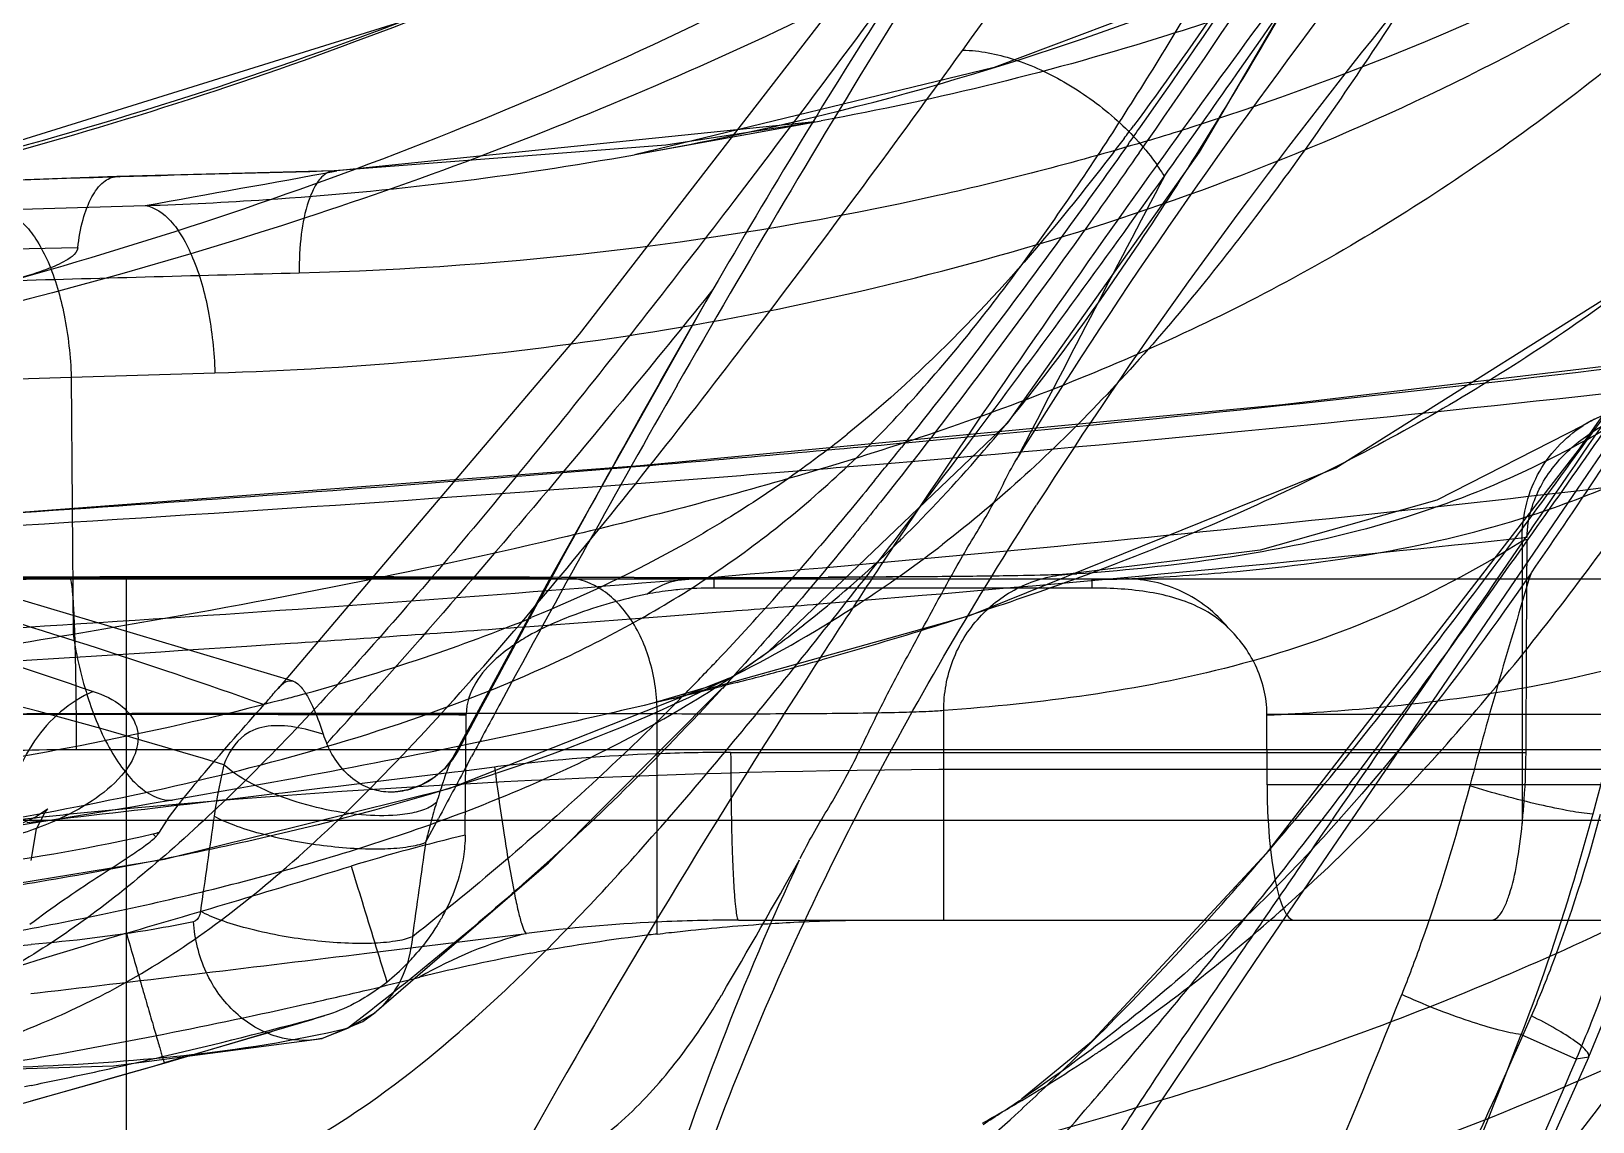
# Model space of a CAD drawing. Header units: millimetres. Extents: x 29875 to 31218, y -21313 to -20364.
# Drawn here: x 30573.73 to 30578.395, y -21041.285 to -21038.027 of the extents above; entities that cross this region are included whole.
import ezdxf

# ---------------------------------------------------------------- set-up
doc = ezdxf.new("R2010")
doc.units = ezdxf.units.MM
doc.header["$LTSCALE"] = 8
doc.layers.add('Cav-cor', color=30, linetype='Continuous')
doc.layers.add('WT', color=4, linetype='Continuous')

# ---------------------------------------------------------------- blocks, each defined once
blk = doc.blocks.new('20160903.150408')
at = {"layer": 'Cav-cor', "color": 241}
for p, q in [((-50.5994, 32.8451), (-50.0774, 33.7359)), ((-51.749, 32.9348), (-53.177, 32.7885)), ((-52.2855, 32.8375), (-51.7298, 32.9383)), ((-51.1721, 32.0358), (-50.5994, 32.8451)), ((-50.7798, 32.8428), (-50.7893, 32.8292)), ((-53.8346, 32.7716), (-55.1326, 32.7247)), ((-53.1849, 32.789), (-53.8343, 32.7716)), ((-53.8343, 32.7716), (-53.8251, 32.7711)), ((-53.177, 32.7885), (-53.1849, 32.789)), ((-54.1889, 32.6723), (-53.7502, 32.6852)), ((-52.0536, 32.4341), (-52.0795, 32.4019)), ((-52.0538, 32.4339), (-52.0743, 32.3984)), ((-53.9707, 32.1722), (-53.5415, 32.1852)), ((-53.9707, 32.1722), (-53.9649, 31.4034)), ((-51.8878, 31.3524), (-51.1721, 32.0358)), ((-49.4528, 32.0276), (-49.4528, 32.0276)), ((-51.468, 31.9772), (-51.2919, 31.9938)), ((-51.5561, 31.9128), (-51.4617, 31.9208)), ((-51.4617, 31.9208), (-51.3347, 31.9317)), ((-49.6737, 31.6882), (-49.6208, 31.6939)), ((-49.6353, 31.6825), (-49.6353, 30.8382)), ((-49.6223, 31.3697), (-49.6208, 31.6873)), ((-54.5323, 31.57), (-24.0663, 31.57)), ((-53.806, 25.7721), (-53.806, 31.57)), ((-52.536, 31.5713), (-52.5062, 31.5712)), ((-52.5061, 31.5742), (-52.5342, 31.5743)), ((-52.5062, 31.5712), (-52.2511, 31.5702)), ((-52.5038, 31.5742), (-52.5061, 31.5742)), ((-52.2891, 31.5737), (-52.5061, 31.5742)), ((-52.3443, 31.5738), (-52.5038, 31.5742)), ((-52.2511, 31.5702), (-52.1206, 31.5696)), ((-50.9203, 31.5421), (-52.05, 31.542)), ((-52.0496, 31.5694), (-51.6606, 31.5693)), ((-51.3621, 31.5763), (-51.7093, 31.5743)), ((-51.6606, 31.5693), (-51.5746, 31.5693)), ((-51.5702, 31.5749), (-51.6541, 31.5745)), ((-51.5746, 31.5693), (-50.9203, 31.569)), ((-51.1999, 31.5781), (-51.3621, 31.5763)), ((-51.1154, 31.5796), (-51.1999, 31.5781)), ((-51.0513, 31.5811), (-51.1154, 31.5796)), ((-50.9925, 31.5834), (-50.9923, 31.5834)), ((-50.9923, 31.5834), (-50.9657, 31.5844)), ((-50.9203, 31.5421), (-50.9203, 31.569)), ((-51.7364, 31.4948), (-51.6146, 31.5048)), ((-51.6146, 31.5048), (-51.4277, 31.5206)), ((-52.1925, 31.4584), (-52.0185, 31.472)), ((-52.1722, 31.2125), (-51.2856, 31.4604)), ((-53.4458, 31.3687), (-53.3622, 31.3743)), ((-53.3622, 31.3743), (-53.3158, 31.3774)), ((-49.6238, 31.0509), (-49.6223, 31.3697)), ((-52.002, 31.2734), (-51.8878, 31.3524)), ((-52.8417, 30.9429), (-52.0077, 31.2716)), ((-52.0038, 31.266), (-52.0252, 31.2424)), ((-52.0047, 31.2731), (-52.0072, 31.2718)), ((-52.0037, 31.2661), (-51.9867, 31.2832)), ((-52.0019, 31.2734), (-51.9864, 31.2837)), ((-51.9867, 31.2832), (-51.9865, 31.2837)), ((-51.9978, 31.256), (-52.0259, 31.2488)), ((-51.9807, 31.2604), (-51.9978, 31.256)), ((-52.1718, 31.2126), (-52.2362, 31.1971)), ((-51.3637, 30.55), (-51.3637, 31.1764)), ((-54.5893, 31.1656), (-52.7904, 31.1656)), ((-53.3529, 31.1647), (-53.3078, 31.1646)), ((-53.3078, 31.1646), (-52.8125, 31.1633)), ((-52.8125, 31.1633), (-52.7904, 31.1632)), ((-52.7936, 30.8039), (-52.7904, 31.1656)), ((-52.2201, 30.5084), (-52.2201, 31.1662)), ((-50.3977, 30.9544), (-50.3981, 31.1656)), ((-50.3981, 31.1656), (-44.977, 31.1656)), ((-53.955, 31.06), (-23.5564, 31.06)), ((-52.8127, 31.0611), (-52.8307, 31.0359)), ((-52.789, 31.0117), (-52.7745, 31.0387)), ((-52.0004, 31.0511), (-51.9077, 31.0511)), ((-51.9077, 31.0511), (-50.167, 31.0511)), ((-50.167, 31.0511), (-49.893, 31.0511)), ((-49.893, 31.0511), (-49.6238, 31.0511)), ((-53.0222, 30.9687), (-52.8731, 30.9869)), ((-52.8731, 30.9869), (-52.8258, 30.9927)), ((-52.8258, 30.9927), (-52.8051, 30.9953)), ((-52.8051, 30.9953), (-52.7056, 31.0075)), ((-12.8688, 31), (-51.216, 31)), ((-53.6925, 30.732), (-52.8417, 30.9429)), ((-44.978, 30.9544), (-50.3977, 30.9544)), ((-40.1858, 30.8478), (-54.142, 30.8478)), ((-54.1032, 30.8413), (-54.0677, 30.8453)), ((-54.0677, 30.8453), (-54.0367, 30.8489)), ((-52.9118, 30.7818), (-52.8734, 30.854)), ((-50.4007, 30.7491), (-50.9426, 30.1652)), ((-54.5856, 30.5852), (-53.6925, 30.732)), ((-51.9769, 30.55), (-26.1409, 30.55)), ((-53.0876, 30.4511), (-52.8184, 30.4844)), ((-52.8184, 30.4844), (-52.6105, 30.5104)), ((-52.5977, 30.451), (-52.5801, 30.4543)), ((-52.9445, 30.3755), (-52.9296, 30.3792)), ((-54.0911, 30.3305), (-54.0711, 30.3328)), ((-53.2466, 30.3042), (-53.2363, 30.3065)), ((-53.5443, 30.1659), (-53.2131, 30.2645)), ((-53.2257, 30.2609), (-53.2401, 30.2565)), ((-53.2131, 30.2645), (-53.2257, 30.2609)), ((-53.065, 30.2719), (-53.1448, 30.2266)), ((-53.063, 30.2735), (-53.065, 30.2719)), ((-53.221, 30.1966), (-53.2222, 30.1964)), ((-53.1448, 30.2266), (-53.221, 30.1966)), ((-50.9169, 30.1906), (-51.1318, 30.0145)), ((-50.9426, 30.1653), (-50.917, 30.1906)), ((-49.638, 30.2084), (-49.4731, 30.1348)), ((-53.6233, 30.1433), (-53.6928, 30.1231)), ((-53.6927, 30.1228), (-53.5443, 30.1659)), ((-49.4736, 30.135), (-49.4367, 30.1411)), ((-54.2964, 29.9516), (-53.6927, 30.1228)), ((-54.1221, 30.1301), (-54.0899, 30.1357)), ((-53.6927, 30.1228), (-53.6928, 30.1232)), ((-50.856, 30.0813), (-50.8329, 30.1084)), ((-54.09, 30.0561), (-54.1103, 30.052))]:
    blk.add_line(p, q, dxfattribs=at)
for points in [[(-32.9167, 35.3697), (-35.292, 34.8243), (-37.6171, 34.3042), (-39.8877, 33.8176), (-42.0993, 33.3706), (-44.2494, 32.9688), (-46.3401, 32.619), (-48.373, 32.3258), (-50.3511, 32.0895), (-52.2707, 31.9069), (-54.1209, 31.7684), (-55.8798, 31.6643), (-57.4969, 31.5885), (-58.9367, 31.5359)], [(-50.7973, 34.4911), (-51.5262, 33.5002), (-52.4531, 32.3009), (-53.3529, 31.2421)], [(-48.8365, 34.3155), (-49.4397, 33.8965), (-50.282, 33.4497), (-51.2127, 33.0981), (-52.2876, 32.8371)], [(-51.6409, 33.847), (-52.9866, 33.233), (-54.5009, 32.7619), (-56.1676, 32.4484), (-57.8079, 32.3019)], [(-48.5293, 33.2938), (-49.4684, 31.9542), (-50.4007, 30.7491)], [(-51.7491, 32.9347), (-52.194, 32.8656), (-53.1849, 32.789)], [(-51.2856, 31.4604), (-50.1919, 31.9018), (-49.1856, 32.5347)], [(-52.0742, 32.3985), (-52.5438, 31.5648), (-52.8308, 31.0358)], [(-50.8743, 29.77), (-50.4313, 30.4295), (-49.0823, 32.405)], [(-53.3075, 31.2642), (-54.4428, 31.6023), (-55.98, 31.9369), (-57.5729, 32.1587)], [(-49.2388, 32.1126), (-49.2952, 32.0966), (-49.3623, 32.0731), (-49.4295, 32.0414), (-49.4528, 32.0276)], [(-49.4528, 32.0276), (-49.8907, 31.8046), (-50.4182, 31.6549), (-50.9925, 31.5834)], [(-50.9923, 31.5834), (-50.9968, 31.5832), (-51.0089, 31.5826), (-51.0274, 31.5819), (-51.0513, 31.5811)], [(-52.0048, 31.273), (-52.0569, 31.2505), (-52.2362, 31.1971)], [(-53.0651, 30.2719), (-52.5444, 30.7215), (-52.0243, 31.2437)], [(-52.8306, 31.0361), (-52.836, 31.0272), (-52.8547, 31.0038), (-52.8846, 30.9773), (-52.9231, 30.9543), (-52.9653, 30.939), (-53.0047, 30.9327), (-53.0173, 30.9324)], [(-54.0405, 30.8821), (-54.0418, 30.881), (-54.075, 30.8588), (-54.1557, 30.8218), (-54.2812, 30.784), (-54.4355, 30.7558)], [(-54.0903, 30.7278), (-54.0741, 30.8226), (-54.0482, 30.8727), (-54.0405, 30.8821)], [(-49.4366, 30.1411), (-49.3892, 30.2545), (-49.2727, 30.5852), (-49.2147, 30.7875)], [(-53.2222, 30.1964), (-53.0995, 30.2469), (-53.0627, 30.2736)], [(-54.5962, 30.0921), (-53.8445, 30.1142), (-53.221, 30.1966)], [(-50.0482, 28.8442), (-49.8599, 29.2237), (-49.6046, 29.7646), (-49.4361, 30.1408)]]:
    blk.add_lwpolyline(points, dxfattribs=at)
for centre, radius, start, end in [((-75.1609, 50.0972), 29.8274, 324.83846, 327.36901), ((-76.7717, 51.0037), 31.708, 325.05744, 327.55977), ((-66.7304, 42.8202), 18.9629, 328.87807, 330.59068), ((-32.8041, 21.2962), 22.2395, 147.31085, 149.94687), ((-20.2071, 13.8946), 36.7994, 148.28144, 150.26394), ((-61.5781, 39.7145), 12.9469, 327.33314, 328.85864), ((-57.5717, 37.9734), 8.4501, 322.97844, 323.29926), ((-73.085, 48.6462), 27.2947, 324.6845, 324.81894), ((-53.2728, 41.2646), 8.7559, 286.7611, 287.55603), ((-19.4408, 10.3397), 38.517, 144.31682, 146.20034), ((-51.2568, 32.4306), 0.6501, 31.8111, 35.3463), ((-46.2832, -234.649), 267.5263, 91.476606, 91.615403), ((-83.4084, 198.9823), 168.9211, 280.112082, 280.309626), ((52.808, -21.7521), 116.995, 152.221884, 152.690263), ((-47.454, -249.2192), 281.8528, 91.320903, 91.635994), ((-46.4393, -236.9763), 269.5465, 91.456225, 91.640599), ((-58.9557, 112.7763), 81.1453, 275.419362, 276.842445), ((-9.8069, 7.9791), 48.7642, 150.28978, 151.56341), ((-58.3701, 113.2658), 81.6378, 274.943752, 276.347015), ((-49.2477, 31.7025), 0.3844, 113.5118, 122.2369), ((-50.9012, 34.5953), 2.9895, 299.2719, 302.9363), ((-59.8171, 121.8649), 90.2746, 274.742145, 275.306619), ((-53.837, 34.716), 3.4841, 307.5935, 308.836), ((-61.6861, 40.1216), 13.0585, 320.77251, 321.33235), ((-61.9538, 149.3771), 117.8694, 273.138323, 274.671584), ((-59.393, 125.2546), 93.6702, 274.291286, 274.799235), ((-61.4178, 153.3681), 121.8565, 273.158529, 274.251551), ((-50.4986, 34.5138), 2.8944, 287.8482, 293.6499), ((-54.105, 34.3582), 3.7368, 314.0464, 314.4088), ((-58.6442, 116.2777), 85.0638, 274.866586, 276.053406), ((-53.9622, 34.2059), 3.5281, 308.1605, 314.0982), ((-53.697, 34.6922), 3.8139, 303.1216, 307.4344), ((-53.6587, 34.6409), 3.7499, 307.4467, 307.6715), ((-53.4233, -253.4423), 285.0179, 89.821279, 90.25589), ((-53.5526, -261.2829), 292.856, 89.801102, 90.223733), ((-52.1205, 156.4207), 124.8471, 269.922666, 270.214083), ((-52.0506, 46.9026), 15.3331, 269.73853, 270.00396), ((-30.3314, 25.6921), 20.1588, 162.99662, 164.87818), ((-58.8256, 13.5641), 18.2406, 73.07186, 79.49361), ((-58.3181, 37.2643), 8.6413, 316.5864, 318.4473), ((-59.7437, 129.1875), 98.0204, 274.520294, 274.685725), ((-53.8141, 34.8778), 4.0333, 296.9528, 303.0733), ((-54.5736, 36.2848), 5.2202, 288.5252, 292.261), ((-60.4136, 137.7802), 106.6391, 274.194406, 274.421474), ((-61.0442, 146.4262), 115.3081, 273.843054, 274.192697), ((-53.858, 34.079), 3.3639, 306.1454, 308.1022), ((-62.779, 173.5039), 142.4413, 272.92856, 273.756865), ((-53.8864, 34.1179), 3.4121, 304.1176, 306.1451), ((-55.0101, 37.5897), 6.5962, 285.06294, 288.51853), ((-57.7796, 36.7598), 7.9034, 316.17017, 316.38772), ((-57.8519, 36.8287), 8.0033, 316.38762, 316.5581), ((-55.1841, 43.7539), 12.8976, 285.04845, 285.54175), ((-57.5792, 36.5669), 7.6252, 315.10726, 316.17299), ((-53.9556, 35.147), 4.3375, 296.7275, 297.0073), ((-53.9017, 34.1402), 3.4392, 303.8406, 304.1199), ((-55.4157, 44.6159), 13.7901, 284.42375, 285.04775), ((-55.2825, 38.5667), 7.6103, 284.76042, 285.1318), ((-67.7036, 44.3149), 19.6308, 317.59878, 318.31785), ((-55.8465, 46.3187), 15.5466, 283.67222, 283.82856), ((-55.7082, 45.7583), 14.9694, 283.82702, 284.23999), ((-53.1373, -252.1424), 283.3101, 89.81452, 90.322458), ((-2.1054, 3.7912), 57.5307, 151.5482, 151.730647), ((-50.7306, 38.3883), 7.2332, 272.63496, 275.32698), ((-53.8392, -260.3202), 291.4853, 89.904419, 90.223944), ((-52.9583, 31.1875), 0.2724, 197.5694, 203.8368), ((-51.9975, 25.2858), 5.7654, 92.23873, 96.69349), ((-52.0003, 25.343), 5.7081, 90.0014, 92.2339), ((-41.2968, 31.0595), 10.7036, 180.04502, 180.81655), ((1.4565, 1.8769), 61.5744, 151.76016, 151.926588), ((-51.9935, 25.248), 5.8033, 96.68916, 97.04772), ((-72.398, 190.6372), 160.8398, 276.555124, 276.919024), ((-51.1769, 30.3754), 1.7818, 162.8343, 164.8291), ((-52.5517, 17.0887), 13.8506, 95.19581, 96.59318), ((-52.6484, 17.9642), 12.9698, 96.2317, 96.6127), ((-52.584, 17.3745), 13.5631, 95.88418, 96.2319), ((-52.4888, 16.4413), 14.5011, 95.21169, 95.88039), ((29.7049, 18.7209), 84.1291, 171.703536, 171.898893), ((-50.8287, 30.2803), 2.1427, 164.8128, 166.4653), ((-54.0136, 32.0494), 1.2743, 282.9888, 283.9228), ((-53.3984, 33), 5, 270, 334.066), ((-51.5087, 25.4041), 5.5506, 103.3847, 107.0286), ((34.3304, 18.3766), 88.1198, 171.907249, 172.092235), ((-66.1348, 73.1099), 44.3469, 286.14136, 287.04701), ((-74.3543, 43.4581), 25.9026, 329.53753, 330.56926), ((-51.977, 25.4653), 5.0847, 92.7579, 97.1565), ((-51.9768, 25.4607), 5.0893, 90.0002, 92.7574), ((-54.6132, 36.5974), 6.1427, 274.10654, 274.88386), ((-52.2978, 29.2958), 1.2542, 104.4375, 120.2508), ((-51.5308, 24.7042), 5.845, 97.00484, 100.34163), ((-51.5242, 24.6538), 5.8958, 96.77858, 97.00889), ((-77.6336, 230.3485), 201.3987, 276.718666, 277.000462), ((-53.4597, 30.9006), 0.6883, 315.4845, 319.8792), ((-51.5443, 24.779), 5.769, 100.52043, 103.8941), ((-56.77, 45.9025), 15.9913, 283.34601, 283.84078), ((-53.4642, 30.9052), 0.6947, 308.9464, 315.4739), ((-56.8387, 46.1922), 16.289, 282.77677, 283.34574), ((-53.4191, 30.8492), 0.6227, 307.0459, 308.9565), ((-73.2914, 39.5943), 25.0715, 335.08784, 338.30842), ((-57.1247, 47.5153), 17.6426, 279.90505, 282.69823), ((-56.855, 43.6819), 13.9031, 283.12552, 285.13208), ((-65.952, 72.5455), 44.1582, 286.4339, 286.73051), ((-72.9696, 40.5024), 25.507, 333.15322, 336.33394), ((-65.2965, 70.3253), 41.8432, 286.19901, 286.43316), ((-72.5658, 39.0561), 24.5757, 335.58069, 338.89882), ((-57.0054, 44.3143), 14.5531, 282.67492, 283.13664), ((-56.9865, 36.2987), 8.6109, 313.94227, 314.5792), ((-53.6743, 34.2908), 4.9785, 303.4988, 303.9036), ((-53.6556, 34.2631), 4.9451, 303.9035, 304.4422), ((-70.1364, 87.1318), 59.3328, 285.690137, 286.089754), ((-57.067, 44.5882), 14.8339, 282.2054, 282.67486), ((-56.8348, 36.1405), 8.3918, 312.64007, 313.94585), ((-53.7386, 34.3895), 5.0963, 300.7848, 303.4895), ((-72.2519, 39.8329), 24.7574, 333.63033, 336.93798), ((-57.1416, 44.9341), 15.1877, 281.59119, 282.20476), ((-65.8991, 42.9325), 19.785, 318.81616, 319.4932), ((-53.8253, 34.5339), 5.2646, 299.3091, 300.7909), ((-53.8462, 34.0523), 4.8655, 302.3014, 303.9105), ((-56.4792, 35.7513), 7.8646, 310.21379, 312.6549)]:
    blk.add_arc(centre, radius, start, end, dxfattribs=at)
for centre, major_axis, ratio, start_param, end_param in [((-51.216, 21), (16.9424, 0), 0.590234, 1.570796, 1.724267), ((-50.3165, 30.958), (0, 0.408), 0.198912, 1.579523, 3.141593)]:
    blk.add_ellipse(centre, major_axis=major_axis, ratio=ratio, start_param=start_param, end_param=end_param, dxfattribs=at)
for points, knots in [([(-51.1452, 31.9274), (-50.8562, 32.3967), (-50.2176, 33.3144), (-49.1377, 34.6312), (-48.17, 35.7168), (-47.3696, 36.6093), (-46.7505, 37.3006), (-46.1248, 38.0082), (-45.4885, 38.7232), (-44.8337, 39.432), (-44.1593, 40.1274), (-43.4708, 40.8103), (-42.5378, 41.7046), (-41.8232, 42.3592), (-41.3421, 42.79)], [0, 0, 0, 0, 0.112766, 0.228318, 0.348288, 0.410299, 0.473623, 0.53815, 0.603564, 0.66946, 0.735571, 0.801749, 0.867866, 1, 1, 1, 1]), ([(-41.2867, 42.253), (-41.7444, 41.8131), (-42.6684, 40.9404), (-43.8174, 39.843), (-44.7209, 38.9498), (-45.3847, 38.2734), (-46.0359, 37.5979), (-46.8812, 36.7177), (-47.9036, 35.6484), (-49.0774, 34.3884), (-50.1561, 33.125), (-50.7965, 32.2429), (-51.0864, 31.7908)], [0, 0, 0, 0, 0.132639, 0.265572, 0.331967, 0.398087, 0.463567, 0.528016, 0.653064, 0.772682, 0.887796, 1, 1, 1, 1]), ([(-50.8532, 29.8896), (-50.76, 30.0336), (-50.5659, 30.3216), (-50.1591, 30.9119), (-49.6307, 31.6846), (-48.9736, 32.6474), (-48.2826, 33.6415), (-47.5618, 34.6507), (-46.8152, 35.6628), (-46.0415, 36.6658), (-45.4981, 37.3154), (-45.2156, 37.6311)], [0, 0, 0, 0, 0.053685, 0.1087, 0.224461, 0.346758, 0.473627, 0.603472, 0.735001, 0.867363, 1, 1, 1, 1]), ([(-68.388, 30.7874), (-68.3793, 30.7956), (-68.3505, 30.8093), (-68.2958, 30.8265), (-68.2176, 30.8441), (-68.1167, 30.862), (-67.9928, 30.8799), (-67.7822, 30.9054), (-67.4615, 30.9355), (-67.0075, 30.9686), (-66.4607, 31.0001), (-65.8204, 31.03), (-65.0827, 31.0585), (-64.2388, 31.0857), (-63.276, 31.1116), (-62.1839, 31.1369), (-60.958, 31.1613), (-59.6, 31.191), (-58.1165, 31.2337), (-56.5228, 31.295), (-54.2701, 31.4063), (-51.3956, 31.6072), (-47.9397, 32.0012), (-44.4988, 32.5413), (-41.0814, 33.1855), (-37.6987, 33.8928), (-34.3743, 34.6367), (-31.1305, 35.3843), (-28.9964, 35.8758), (-27.9458, 36.115)], [0, 0, 0, 0, 0.000873, 0.002276, 0.004229, 0.006735, 0.009793, 0.013403, 0.022287, 0.033403, 0.046779, 0.062436, 0.080397, 0.100905, 0.124342, 0.151005, 0.180998, 0.214234, 0.25059, 0.289806, 0.331161, 0.415947, 0.501013, 0.586089, 0.671249, 0.755946, 0.839441, 0.921004, 1, 1, 1, 1]), ([(-51.307, 33.1495), (-51.0257, 33.5394), (-50.4626, 34.344), (-49.9098, 35.1555), (-49.6245, 35.5675)], [0, 0, 0, 0, 0.489619, 1, 1, 1, 1]), ([(-50.9169, 30.1906), (-50.7403, 30.3661), (-50.3987, 30.7373), (-49.9207, 31.3324), (-49.4582, 31.9563), (-48.848, 32.8158), (-48.0892, 33.9147), (-47.4876, 34.8031), (-47.1867, 35.2522)], [0, 0, 0, 0, 0.118663, 0.240086, 0.363612, 0.48871, 0.742411, 1, 1, 1, 1]), ([(-47.4707, 34.8277), (-47.9034, 34.3777), (-48.8959, 33.6039), (-50.0438, 33.1025), (-50.6317, 32.9165)], [0, 0, 0, 0, 0.503042, 1, 1, 1, 1]), ([(-50.4574, 34.8052), (-50.7977, 34.3248), (-51.3008, 33.6165), (-51.981, 32.7066), (-52.4725, 32.0772), (-52.9494, 31.5007), (-53.3425, 31.0668), (-53.654, 30.7714), (-53.8736, 30.5884), (-54.087, 30.4409), (-54.3477, 30.2968), (-54.647, 30.1746), (-55.0388, 30.0594), (-55.3992, 29.9466), (-55.6737, 29.8208), (-55.8084, 29.7323), (-55.8528, 29.6944), (-55.8693, 29.6764)], [0, 0, 0, 0, 0.230926, 0.340775, 0.445606, 0.544163, 0.634242, 0.675051, 0.712482, 0.746253, 0.776644, 0.829167, 0.872639, 0.93685, 0.977227, 0.990447, 1, 1, 1, 1]), ([(-56.6441, 30.598), (-56.2924, 30.6159), (-55.5891, 30.6623), (-54.5377, 30.7781), (-53.6681, 30.9357), (-52.9871, 31.1291), (-52.4891, 31.323), (-52.0188, 31.5873), (-51.5996, 31.9355), (-51.2393, 32.3492), (-50.9206, 32.7993), (-50.6273, 33.2689), (-50.2566, 33.9099), (-49.9943, 34.4), (-49.8221, 34.7284)], [0, 0, 0, 0, 0.122378, 0.244815, 0.367401, 0.428869, 0.490565, 0.552684, 0.615444, 0.678869, 0.742755, 0.806899, 0.871189, 1, 1, 1, 1]), ([(-48.469, 33.9221), (-48.6559, 33.7314), (-49.0407, 33.3628), (-49.6613, 32.8631), (-50.3306, 32.442), (-51.0424, 32.1197), (-51.7727, 31.8763), (-52.744, 31.6251), (-53.478, 31.4858), (-53.9649, 31.4034)], [0, 0, 0, 0, 0.129705, 0.258673, 0.38649, 0.512772, 0.637318, 0.760066, 1, 1, 1, 1]), ([(-53.5415, 32.1852), (-53.1037, 32.1981), (-52.2167, 32.2795), (-50.8989, 32.5879), (-49.6174, 33.1151), (-48.8326, 33.6265), (-48.469, 33.9221)], [0, 0, 0, 0, 0.241036, 0.488597, 0.742135, 1, 1, 1, 1]), ([(-49.902, 33.9249), (-49.9724, 33.831), (-50.2498, 33.4602), (-50.5249, 33.0876), (-50.7265, 32.8067)], [0, 0, 0, 0, 0.253342, 1, 1, 1, 1]), ([(-50.7044, 32.7732), (-50.6376, 32.8666), (-50.3669, 33.2483), (-50.1011, 33.6334), (-49.902, 33.9249)], [0, 0, 0, 0, 0.245389, 1, 1, 1, 1]), ([(-50.1425, 33.9023), (-50.194, 33.8185), (-50.4018, 33.4855), (-50.6209, 33.1592), (-50.7967, 32.9233)], [0, 0, 0, 0, 0.250524, 1, 1, 1, 1]), ([(-56.5525, 32.3896), (-55.705, 32.4841), (-54.4363, 32.7175), (-52.8115, 33.2698), (-52.0302, 33.6367), (-51.651, 33.8432)], [0, 0, 0, 0, 0.497677, 0.748059, 1, 1, 1, 1]), ([(-49.7238, 33.7075), (-49.8402, 33.5175), (-50.0783, 33.1418), (-50.3346, 32.778), (-50.4697, 32.6019)], [0, 0, 0, 0, 0.500891, 1, 1, 1, 1]), ([(-52.111, 33.6083), (-52.5565, 33.3952), (-53.4737, 33.028), (-54.8998, 32.6442), (-56.3507, 32.404), (-57.3263, 32.3243), (-57.8142, 32.3013)], [0, 0, 0, 0, 0.251669, 0.501816, 0.751116, 1, 1, 1, 1]), ([(-56.6441, 31.9857), (-55.7211, 32.0891), (-54.3396, 32.3506), (-52.5802, 32.9802), (-51.7394, 33.3997), (-51.3333, 33.6355)], [0, 0, 0, 0, 0.497879, 0.748265, 1, 1, 1, 1]), ([(-51.1572, 33.5672), (-51.8284, 33.1934), (-53.246, 32.5847), (-54.744, 32.2362), (-55.4973, 32.1138)], [0, 0, 0, 0, 0.501674, 1, 1, 1, 1]), ([(-52.2855, 32.8375), (-52.1125, 32.8685), (-51.4126, 33.0143), (-50.729, 33.2432), (-50.2384, 33.4667)], [0, 0, 0, 0, 0.24585, 1, 1, 1, 1]), ([(-50.3536, 33.3097), (-50.4663, 33.2686), (-50.9167, 33.1158), (-51.3801, 33.0023), (-51.7298, 32.9383)], [0, 0, 0, 0, 0.252437, 1, 1, 1, 1]), ([(-55.3242, 29.5334), (-55.3426, 29.5344), (-55.3762, 29.54), (-55.4184, 29.5587), (-55.443, 29.5844), (-55.4469, 29.6099), (-55.4419, 29.6314), (-55.4288, 29.6551), (-55.396, 29.6949), (-55.3265, 29.7511), (-55.205, 29.8246), (-55.0268, 29.9089), (-54.8363, 29.9809), (-54.6473, 30.0437), (-54.4746, 30.0961), (-54.2798, 30.1567), (-54.0637, 30.2361), (-53.8273, 30.3464), (-53.576, 30.5039), (-53.3135, 30.7132), (-53.0432, 30.9723), (-52.7664, 31.2732), (-52.3793, 31.7283), (-51.889, 32.3552), (-51.5033, 32.8776), (-51.307, 33.1495)], [0, 0, 0, 0, 0.009611, 0.017546, 0.023907, 0.027008, 0.030615, 0.035181, 0.041021, 0.057396, 0.081444, 0.115004, 0.160048, 0.187575, 0.21885, 0.254185, 0.293955, 0.338819, 0.38997, 0.448252, 0.513569, 0.585058, 0.661374, 0.8251, 1, 1, 1, 1]), ([(-51.307, 33.1496), (-51.2559, 33.1488), (-51.1462, 33.1261), (-50.9894, 33.0526), (-50.8433, 32.9453), (-50.7607, 32.855), (-50.7265, 32.8067)], [0, 0, 0, 0, 0.220934, 0.476076, 0.744058, 1, 1, 1, 1]), ([(-50.7478, 32.8807), (-50.957, 32.8177), (-51.7885, 32.6006), (-52.6491, 32.4995), (-53.2893, 32.4831)], [0, 0, 0, 0, 0.254358, 1, 1, 1, 1]), ([(-50.8251, 32.8855), (-50.8863, 32.8043), (-51.1352, 32.4865), (-51.4167, 32.1916), (-51.6521, 32.002)], [0, 0, 0, 0, 0.251738, 1, 1, 1, 1]), ([(-50.813, 32.8677), (-50.8698, 32.7876), (-51.0893, 32.4814), (-51.3161, 32.1802), (-51.4902, 31.9626)], [0, 0, 0, 0, 0.260568, 1, 1, 1, 1]), ([(-48.753, 32.8913), (-48.7901, 32.8391), (-48.8609, 32.7307), (-49.0017, 32.512), (-49.1774, 32.2366), (-49.3903, 31.909), (-49.5355, 31.6935), (-49.6089, 31.5872)], [0, 0, 0, 0, 0.123237, 0.248742, 0.500401, 0.751431, 1, 1, 1, 1]), ([(-48.7529, 32.8915), (-48.8187, 32.7266), (-49.0718, 32.0617), (-49.2851, 31.3818), (-49.4245, 30.8666)], [0, 0, 0, 0, 0.249588, 1, 1, 1, 1]), ([(-53.7502, 32.6852), (-53.6293, 32.6891), (-53.1394, 32.7131), (-52.6511, 32.7718), (-52.2876, 32.8371)], [0, 0, 0, 0, 0.246778, 1, 1, 1, 1]), ([(-50.7893, 32.8292), (-50.8504, 32.7418), (-51.088, 32.406), (-51.3336, 32.0757), (-51.5227, 31.8368)], [0, 0, 0, 0, 0.259128, 1, 1, 1, 1]), ([(-53.8249, 32.771), (-54.6758, 32.7425), (-55.9168, 32.6955), (-57.5123, 32.6162), (-58.8338, 32.5363), (-60.1973, 32.4229), (-61.5499, 32.2544), (-62.4738, 32.1121), (-63.0999, 32.0092), (-63.4966, 31.9438), (-63.8444, 31.8885), (-64.139, 31.8455), (-64.3724, 31.8173), (-64.5072, 31.8065), (-64.5628, 31.8065)], [0, 0, 0, 0, 0.236676, 0.345216, 0.444052, 0.604704, 0.725458, 0.822871, 0.864551, 0.901833, 0.934628, 0.962466, 0.984557, 1, 1, 1, 1]), ([(-53.9512, 32.5587), (-53.9481, 32.5873), (-53.9387, 32.6398), (-53.9138, 32.7075), (-53.8808, 32.7556), (-53.8488, 32.771), (-53.8346, 32.7715)], [0, 0, 0, 0, 0.334752, 0.617509, 0.834829, 1, 1, 1, 1]), ([(-53.1849, 32.789), (-53.2011, 32.7885), (-53.2265, 32.7697), (-53.2476, 32.7348), (-53.2701, 32.6799), (-53.2867, 32.5946), (-53.2902, 32.5219), (-53.2893, 32.4831)], [0, 0, 0, 0, 0.142231, 0.241661, 0.36246, 0.659515, 1, 1, 1, 1]), ([(-51.4479, 31.7663), (-51.3861, 31.8469), (-51.1337, 32.1793), (-50.8878, 32.5165), (-50.7042, 32.7734)], [0, 0, 0, 0, 0.243431, 1, 1, 1, 1]), ([(-51.2535, 31.9413), (-51.2006, 32.0025), (-50.9949, 32.2535), (-50.8107, 32.5214), (-50.6791, 32.7264)], [0, 0, 0, 0, 0.249163, 1, 1, 1, 1]), ([(-54.1889, 32.6723), (-54.1585, 32.6682), (-54.1128, 32.6364), (-54.0694, 32.5768), (-54.0242, 32.4884), (-53.9856, 32.3518), (-53.9727, 32.2344), (-53.9707, 32.1722)], [0, 0, 0, 0, 0.160314, 0.26482, 0.386709, 0.675206, 1, 1, 1, 1]), ([(-53.7502, 32.6852), (-53.7208, 32.6811), (-53.677, 32.6487), (-53.6359, 32.5895), (-53.5926, 32.5009), (-53.5558, 32.3645), (-53.5435, 32.2474), (-53.5415, 32.1852)], [0, 0, 0, 0, 0.15657, 0.260404, 0.382316, 0.672427, 1, 1, 1, 1]), ([(-50.4697, 32.6019), (-50.6015, 32.43), (-50.8781, 32.0978), (-51.197, 31.804), (-51.3671, 31.6727)], [0, 0, 0, 0, 0.502042, 1, 1, 1, 1]), ([(-53.9512, 32.5587), (-53.9524, 32.5486), (-53.9677, 32.5317), (-54.0013, 32.5117), (-54.047, 32.4926), (-54.102, 32.4745), (-54.1391, 32.4646), (-54.1576, 32.4597)], [0, 0, 0, 0, 0.130343, 0.258593, 0.509102, 0.755749, 1, 1, 1, 1]), ([(-49.1842, 32.5437), (-49.3741, 32.3974), (-49.7673, 32.124), (-50.3994, 31.7898), (-51.0565, 31.5283), (-51.5043, 31.3902), (-51.7284, 31.3279)], [0, 0, 0, 0, 0.253374, 0.505059, 0.754137, 1, 1, 1, 1]), ([(-52.0795, 32.4019), (-52.1605, 32.3015), (-52.475, 31.9156), (-52.7972, 31.5358), (-53.0425, 31.2604)], [0, 0, 0, 0, 0.259142, 1, 1, 1, 1]), ([(-52.0743, 32.3985), (-52.1385, 32.2873), (-52.3899, 31.8444), (-52.6323, 31.3965), (-52.8127, 31.0611)], [0, 0, 0, 0, 0.252104, 1, 1, 1, 1]), ([(-50.8329, 30.1084), (-50.685, 30.2822), (-50.3912, 30.6396), (-49.9659, 31.1989), (-49.5479, 31.7836), (-49.2709, 32.1812), (-49.1312, 32.3819)], [0, 0, 0, 0, 0.241048, 0.488385, 0.741791, 1, 1, 1, 1]), ([(-50.8588, 30.1849), (-50.6662, 30.317), (-50.2975, 30.6103), (-49.8058, 31.1198), (-49.367, 31.6806), (-49.1007, 32.0749), (-48.9714, 32.2752)], [0, 0, 0, 0, 0.247271, 0.496639, 0.747731, 1, 1, 1, 1]), ([(-58.5503, 32.2113), (-57.7705, 32.1359), (-56.5984, 31.9693), (-55.0551, 31.6009), (-54.2879, 31.3639), (-53.9048, 31.2333)], [0, 0, 0, 0, 0.494047, 0.744723, 1, 1, 1, 1]), ([(-57.885, 32.0091), (-57.2634, 32.0454), (-55.9588, 32.106), (-54.6537, 32.1511), (-53.9707, 32.1722)], [0, 0, 0, 0, 0.476777, 1, 1, 1, 1]), ([(-57.6514, 32.1568), (-56.9365, 32.0765), (-55.8621, 31.9054), (-54.4487, 31.5454), (-53.7456, 31.3184), (-53.3943, 31.194)], [0, 0, 0, 0, 0.493529, 0.744392, 1, 1, 1, 1]), ([(-49.6353, 31.6825), (-49.637, 31.7502), (-49.6058, 31.888), (-49.5094, 31.9919), (-49.4528, 32.0276)], [0, 0, 0, 0, 0.502959, 1, 1, 1, 1]), ([(-49.4394, 31.9874), (-49.5606, 31.9196), (-49.8077, 31.8042), (-50.1932, 31.6884), (-50.5791, 31.6191), (-50.837, 31.5936), (-50.9657, 31.5844)], [0, 0, 0, 0, 0.261854, 0.511841, 0.756726, 1, 1, 1, 1]), ([(-49.6077, 31.7784), (-49.594, 31.8246), (-49.548, 31.9097), (-49.477, 31.973), (-49.4396, 31.9993)], [0, 0, 0, 0, 0.512944, 1, 1, 1, 1]), ([(-51.7115, 31.9553), (-51.8466, 31.8513), (-52.1317, 31.664), (-52.4395, 31.518), (-52.5961, 31.4537)], [0, 0, 0, 0, 0.501832, 1, 1, 1, 1]), ([(-51.793, 30.7337), (-51.7689, 30.7833), (-51.7265, 30.8542), (-51.6699, 30.9492), (-51.6177, 31.0494), (-51.557, 31.1784), (-51.4769, 31.3297), (-51.3953, 31.4795), (-51.3274, 31.604), (-51.2699, 31.7015), (-51.2254, 31.7745), (-51.1866, 31.8514), (-51.1606, 31.9032), (-51.1455, 31.9279)], [0, 0, 0, 0, 0.121626, 0.182106, 0.244179, 0.371041, 0.496799, 0.622173, 0.747582, 0.809797, 0.872171, 0.936218, 1, 1, 1, 1]), ([(-51.5227, 31.8368), (-51.5626, 31.7863), (-51.7182, 31.5922), (-51.8796, 31.4027), (-52.0037, 31.2661)], [0, 0, 0, 0, 0.258425, 1, 1, 1, 1]), ([(-51.5704, 31.8634), (-51.5939, 31.8346), (-51.686, 31.7229), (-51.7801, 31.6129), (-51.8514, 31.5325)], [0, 0, 0, 0, 0.257163, 1, 1, 1, 1]), ([(-51.7408, 30.6288), (-51.6922, 30.7299), (-51.4922, 31.1269), (-51.2658, 31.5103), (-51.0865, 31.79)], [0, 0, 0, 0, 0.252348, 1, 1, 1, 1]), ([(-54.9359, 29.0973), (-54.9356, 29.1216), (-54.9076, 29.1623), (-54.8561, 29.2099), (-54.7527, 29.2842), (-54.6091, 29.3591), (-54.4225, 29.4378), (-54.2297, 29.5075), (-53.9941, 29.5821), (-53.7126, 29.6708), (-53.3875, 29.808), (-53.026, 30.0271), (-52.6488, 30.3521), (-52.2575, 30.7646), (-51.8541, 31.2449), (-51.5849, 31.5878), (-51.4479, 31.7663)], [0, 0, 0, 0, 0.016208, 0.02962, 0.04758, 0.100424, 0.137286, 0.182466, 0.23698, 0.301877, 0.379063, 0.471533, 0.582221, 0.70966, 0.850052, 1, 1, 1, 1]), ([(-51.4479, 31.7663), (-51.5599, 31.5992), (-51.9907, 30.9443), (-52.3954, 30.2719), (-52.677, 29.7616)], [0, 0, 0, 0, 0.256584, 1, 1, 1, 1]), ([(-51.4479, 31.7663), (-51.5599, 31.5992), (-51.9907, 30.9443), (-52.3954, 30.272), (-52.6769, 29.7617)], [0, 0, 0, 0, 0.256584, 1, 1, 1, 1]), ([(-50.8203, 31.5697), (-50.7189, 31.5743), (-50.3117, 31.5997), (-49.9035, 31.6645), (-49.6114, 31.7586)], [0, 0, 0, 0, 0.248556, 1, 1, 1, 1]), ([(-49.6353, 31.6825), (-49.7725, 31.5958), (-50.0518, 31.4479), (-50.4909, 31.3008), (-50.928, 31.2161), (-51.219, 31.1867), (-51.3637, 31.1764)], [0, 0, 0, 0, 0.26748, 0.518244, 0.760751, 1, 1, 1, 1]), ([(-49.6208, 31.6873), (-49.6222, 31.6869), (-49.627, 31.6854), (-49.6319, 31.6838), (-49.6353, 31.6825)], [0, 0, 0, 0, 0.273294, 1, 1, 1, 1]), ([(-54.5327, 31.5498), (-54.4865, 31.5533), (-54.3004, 31.5654), (-54.1138, 31.57), (-53.9736, 31.57)], [0, 0, 0, 0, 0.248486, 1, 1, 1, 1]), ([(-53.955, 31.06), (-53.955, 31.0931), (-53.9552, 31.1582), (-53.9562, 31.2526), (-53.9579, 31.3397), (-53.9601, 31.416), (-53.9624, 31.4715), (-53.9646, 31.5083), (-53.9663, 31.5297), (-53.9679, 31.5463), (-53.9696, 31.559), (-53.9711, 31.5655), (-53.9726, 31.57), (-53.9736, 31.57)], [0, 0, 0, 0, 0.194207, 0.38175, 0.554311, 0.705472, 0.829569, 0.880027, 0.922049, 0.955169, 0.979181, 0.993997, 1, 1, 1, 1]), ([(-52.2201, 31.1662), (-52.22, 31.2187), (-52.2334, 31.3204), (-52.2925, 31.4537), (-52.3849, 31.5489), (-52.466, 31.5741), (-52.5038, 31.5742)], [0, 0, 0, 0, 0.289226, 0.557187, 0.791901, 1, 1, 1, 1]), ([(-52.2513, 31.5236), (-52.232, 31.5379), (-52.1904, 31.561), (-52.1434, 31.5695), (-52.1206, 31.5696)], [0, 0, 0, 0, 0.513555, 1, 1, 1, 1]), ([(-52.0499, 31.542), (-52.0499, 31.5456), (-52.0498, 31.5546), (-52.0499, 31.5636), (-52.0496, 31.569)], [0, 0, 0, 0, 0.392887, 1, 1, 1, 1]), ([(-50.9657, 31.5844), (-50.9912, 31.5826), (-51.061, 31.5806), (-51.1909, 31.578), (-51.3669, 31.5761), (-51.4986, 31.5752), (-51.5702, 31.5749)], [0, 0, 0, 0, 0.12686, 0.346711, 0.644584, 1, 1, 1, 1]), ([(-51.3637, 31.1764), (-51.3639, 31.2271), (-51.3453, 31.3292), (-51.2643, 31.4608), (-51.1415, 31.5533), (-51.0422, 31.5798), (-50.9925, 31.5834)], [0, 0, 0, 0, 0.252165, 0.503002, 0.75197, 1, 1, 1, 1]), ([(-49.609, 31.5871), (-49.8186, 31.2834), (-50.1587, 30.8447), (-50.6899, 30.3369), (-50.9811, 30.1158), (-51.1318, 30.0145)], [0, 0, 0, 0, 0.502998, 0.752405, 1, 1, 1, 1]), ([(-50.9203, 31.569), (-50.8987, 31.569), (-50.8654, 31.5693), (-50.8321, 31.5692), (-50.8203, 31.5697)], [0, 0, 0, 0, 0.646923, 1, 1, 1, 1]), ([(-50.514, 31.4237), (-50.5381, 31.4471), (-50.6104, 31.4974), (-50.7519, 31.5357), (-50.8626, 31.5421), (-50.9203, 31.5421)], [0, 0, 0, 0, 0.232942, 0.599882, 1, 1, 1, 1]), ([(-50.514, 31.4237), (-50.551, 31.4686), (-50.6452, 31.5431), (-50.7626, 31.5696), (-50.8203, 31.5697)], [0, 0, 0, 0, 0.501703, 1, 1, 1, 1]), ([(-52.1519, 31.5378), (-52.1604, 31.5371), (-52.1937, 31.5338), (-52.2269, 31.5287), (-52.2513, 31.5236)], [0, 0, 0, 0, 0.255017, 1, 1, 1, 1]), ([(-52.4663, 31.4626), (-52.513, 31.4452), (-52.5743, 31.4181), (-52.6312, 31.3834), (-52.6452, 31.374)], [0, 0, 0, 0, 0.748391, 1, 1, 1, 1]), ([(-49.7275, 31.2277), (-49.5901, 31.2496), (-49.3123, 31.307), (-49.0436, 31.3995), (-48.9114, 31.4563)], [0, 0, 0, 0, 0.49161, 1, 1, 1, 1]), ([(-53.9649, 31.4034), (-54.3075, 31.3454), (-55.1451, 31.216), (-56.442, 31.0418), (-57.3955, 30.9229), (-57.8528, 30.8638)], [0, 0, 0, 0, 0.265565, 0.647644, 1, 1, 1, 1]), ([(-53.9649, 31.4034), (-53.9552, 31.3376), (-53.9263, 31.2144), (-53.8672, 31.0743), (-53.8068, 30.9869), (-53.7531, 30.9312), (-53.6995, 30.9061), (-53.6677, 30.9087)], [0, 0, 0, 0, 0.326378, 0.617669, 0.739931, 0.843676, 1, 1, 1, 1]), ([(-50.3981, 31.1656), (-50.3982, 31.2156), (-50.4222, 31.3127), (-50.481, 31.3915), (-50.514, 31.4237)], [0, 0, 0, 0, 0.520318, 1, 1, 1, 1]), ([(-62.2285, 31.3676), (-61.5246, 31.2592), (-60.4666, 31.1097), (-59.0527, 30.9372), (-57.9906, 30.8229), (-56.9268, 30.7235), (-56.0379, 30.6616), (-55.3245, 30.646), (-54.6105, 30.6617), (-54.0754, 30.7276), (-53.7272, 30.8077)], [0, 0, 0, 0, 0.249834, 0.374727, 0.499608, 0.624493, 0.749496, 0.812067, 0.874695, 1, 1, 1, 1]), ([(-52.7007, 31.3313), (-52.7244, 31.3102), (-52.768, 31.2622), (-52.7901, 31.1981), (-52.7904, 31.1656)], [0, 0, 0, 0, 0.493588, 1, 1, 1, 1]), ([(-52.0073, 31.2718), (-52.4207, 31.064), (-53.0892, 30.8516), (-53.9941, 30.6705), (-54.9057, 30.5362), (-56.0516, 30.4315), (-56.9705, 30.3871), (-57.4299, 30.3715)], [0, 0, 0, 0, 0.250985, 0.376085, 0.501013, 0.75058, 1, 1, 1, 1]), ([(-56.741, 30.2438), (-56.335, 30.2645), (-55.5232, 30.3202), (-54.5123, 30.4426), (-53.7115, 30.5967), (-53.1177, 30.7521), (-52.5384, 30.9638), (-52.174, 31.1594), (-52.002, 31.2734)], [0, 0, 0, 0, 0.248959, 0.498165, 0.623, 0.748101, 0.87367, 1, 1, 1, 1]), ([(-53.3529, 31.2421), (-53.346, 31.2496), (-53.334, 31.2633), (-53.3145, 31.2665), (-53.3075, 31.2642)], [0, 0, 0, 0, 0.581189, 1, 1, 1, 1]), ([(-53.3075, 31.2642), (-53.3006, 31.2619), (-53.2851, 31.2498), (-53.2641, 31.2196), (-53.2403, 31.1701), (-53.2256, 31.1294), (-53.218, 31.1053)], [0, 0, 0, 0, 0.118061, 0.303599, 0.592747, 1, 1, 1, 1]), ([(-53.9048, 31.2333), (-53.8742, 31.2229), (-53.8212, 31.1991), (-53.7678, 31.132), (-53.7714, 31.0492), (-53.8234, 30.9709), (-53.915, 30.8963), (-54.0477, 30.8295), (-54.2168, 30.7768), (-54.3425, 30.7545), (-54.4096, 30.7459)], [0, 0, 0, 0, 0.099565, 0.175233, 0.24761, 0.337703, 0.456567, 0.608272, 0.79185, 1, 1, 1, 1]), ([(-53.9048, 31.2333), (-53.9751, 31.2032), (-54.1004, 31.0936), (-54.1544, 30.9384), (-54.1612, 30.8582)], [0, 0, 0, 0, 0.487403, 1, 1, 1, 1]), ([(-53.3943, 31.1941), (-53.3899, 31.199), (-53.376, 31.2149), (-53.3627, 31.2314), (-53.3529, 31.2421)], [0, 0, 0, 0, 0.313966, 1, 1, 1, 1]), ([(-52.0252, 31.2426), (-52.1199, 31.1392), (-52.3078, 30.944), (-52.6773, 30.6003), (-52.9595, 30.3691), (-53.1448, 30.2266)], [0, 0, 0, 0, 0.277931, 0.536577, 1, 1, 1, 1]), ([(-53.3435, 31.2075), (-53.6962, 31.1145), (-54.4133, 30.976), (-55.1373, 30.8895), (-55.4998, 30.8545)], [0, 0, 0, 0, 0.500351, 1, 1, 1, 1]), ([(-53.7069, 30.8126), (-53.6896, 30.8429), (-53.6448, 30.9031), (-53.5402, 31.0299), (-53.454, 31.1269), (-53.3943, 31.1941)], [0, 0, 0, 0, 0.211984, 0.453942, 1, 1, 1, 1]), ([(-52.2362, 31.1971), (-52.3561, 31.1684), (-52.8308, 31.0607), (-53.3094, 30.9705), (-53.6677, 30.9087)], [0, 0, 0, 0, 0.253096, 1, 1, 1, 1]), ([(-52.1773, 31.1851), (-52.2439, 31.1183), (-52.4921, 30.8789), (-52.7552, 30.6554), (-52.9514, 30.5001)], [0, 0, 0, 0, 0.273977, 1, 1, 1, 1]), ([(-51.3637, 31.1764), (-51.3784, 31.1746), (-51.4189, 31.1726), (-51.4939, 31.1699), (-51.5956, 31.168), (-51.7618, 31.1661), (-51.9721, 31.1655), (-52.1412, 31.1657), (-52.2201, 31.1662)], [0, 0, 0, 0, 0.051809, 0.141657, 0.26322, 0.407826, 0.723636, 1, 1, 1, 1]), ([(-53.3827, 31.129), (-53.4076, 31.1258), (-53.4684, 31.1048), (-53.5016, 31.0478), (-53.5145, 31.0143)], [0, 0, 0, 0, 0.411315, 1, 1, 1, 1]), ([(-53.218, 31.1054), (-53.2459, 31.1146), (-53.3, 31.1289), (-53.3566, 31.1323), (-53.3827, 31.129)], [0, 0, 0, 0, 0.527783, 1, 1, 1, 1]), ([(-53.0173, 30.9324), (-53.0355, 30.9325), (-53.0732, 30.9383), (-53.149, 30.9772), (-53.1887, 31.035), (-53.2074, 31.0775)], [0, 0, 0, 0, 0.217034, 0.446994, 1, 1, 1, 1]), ([(-54.8933, 30.9784), (-54.8173, 30.9932), (-54.5069, 31.0435), (-54.1918, 31.06), (-53.955, 31.06)], [0, 0, 0, 0, 0.246359, 1, 1, 1, 1]), ([(-52.8127, 31.061), (-52.817, 31.0531), (-52.8343, 31.0244), (-52.8571, 30.9991), (-52.8761, 30.9837)], [0, 0, 0, 0, 0.26898, 1, 1, 1, 1]), ([(-52.8308, 31.0358), (-52.8329, 31.0318), (-52.8424, 31.0123), (-52.8498, 30.992), (-52.8553, 30.9759)], [0, 0, 0, 0, 0.212841, 1, 1, 1, 1]), ([(-48.4703, 31.0281), (-48.736, 30.8555), (-49.2859, 30.5453), (-50.1528, 30.1841), (-51.0352, 29.9077), (-51.629, 29.7628), (-51.9248, 29.6974)], [0, 0, 0, 0, 0.255338, 0.50748, 0.75575, 1, 1, 1, 1]), ([(-49.6353, 30.8382), (-49.6337, 30.855), (-49.6274, 30.9258), (-49.624, 30.9968), (-49.6238, 31.0509)], [0, 0, 0, 0, 0.238588, 1, 1, 1, 1]), ([(-53.5145, 31.0143), (-53.5175, 31.0019), (-53.529, 30.9508), (-53.538, 30.8993), (-53.5437, 30.8603)], [0, 0, 0, 0, 0.245755, 1, 1, 1, 1]), ([(-53.1031, 30.8646), (-53.1834, 30.8715), (-53.3, 30.8977), (-53.4356, 30.9568), (-53.4925, 30.9939), (-53.5145, 31.0143)], [0, 0, 0, 0, 0.545481, 0.79674, 1, 1, 1, 1]), ([(-52.8761, 30.9837), (-52.8825, 30.9784), (-52.9078, 30.9599), (-52.937, 30.9467), (-52.9592, 30.9405)], [0, 0, 0, 0, 0.264938, 1, 1, 1, 1]), ([(-52.7056, 31.0075), (-52.6968, 30.9376), (-52.6791, 30.8109), (-52.6578, 30.6847), (-52.6464, 30.6284)], [0, 0, 0, 0, 0.550703, 1, 1, 1, 1]), ([(-52.8553, 30.9759), (-52.8573, 30.9701), (-52.8656, 30.9453), (-52.8734, 30.9203), (-52.8792, 30.9012)], [0, 0, 0, 0, 0.238125, 1, 1, 1, 1]), ([(-49.7921, 30.9509), (-49.8349, 30.7926), (-49.8988, 30.5832), (-49.9751, 30.3783), (-49.9953, 30.3276)], [0, 0, 0, 0, 0.75043, 1, 1, 1, 1]), ([(-49.4245, 30.8666), (-49.447, 30.8683), (-49.5003, 30.8767), (-49.6234, 30.9026), (-49.7233, 30.9296), (-49.7921, 30.9509)], [0, 0, 0, 0, 0.17931, 0.427552, 1, 1, 1, 1]), ([(-53.6677, 30.9087), (-54.3199, 30.7962), (-55.5739, 30.6141), (-56.8302, 30.4518), (-57.4299, 30.3715)], [0, 0, 0, 0, 0.52238, 1, 1, 1, 1]), ([(-52.8793, 30.9012), (-52.8896, 30.8923), (-52.9181, 30.8777), (-52.9486, 30.8705), (-52.966, 30.8676)], [0, 0, 0, 0, 0.436628, 1, 1, 1, 1]), ([(-51.9993, 30.907), (-51.9986, 30.859), (-51.9971, 30.7905), (-51.9939, 30.7044), (-51.9912, 30.6522), (-51.9881, 30.61), (-51.985, 30.5795), (-51.9819, 30.5606), (-51.9794, 30.5525), (-51.9777, 30.55), (-51.9769, 30.55)], [0, 0, 0, 0, 0.401039, 0.572769, 0.719584, 0.838072, 0.925156, 0.978865, 0.993166, 1, 1, 1, 1]), ([(-52.9118, 30.7818), (-52.9279, 30.775), (-52.9689, 30.7662), (-53.0711, 30.7586), (-53.2205, 30.7692), (-53.371, 30.7967), (-53.4793, 30.8302), (-53.5248, 30.8496), (-53.5437, 30.8603)], [0, 0, 0, 0, 0.080901, 0.192071, 0.475057, 0.771889, 0.899175, 1, 1, 1, 1]), ([(-52.966, 30.8676), (-52.9761, 30.8659), (-53.0216, 30.8605), (-53.0677, 30.8616), (-53.1031, 30.8646)], [0, 0, 0, 0, 0.224207, 1, 1, 1, 1]), ([(-49.4245, 30.8666), (-49.4399, 30.8108), (-49.503, 30.589), (-49.5756, 30.3696), (-49.6384, 30.2086)], [0, 0, 0, 0, 0.250732, 1, 1, 1, 1]), ([(-49.6077, 30.2638), (-49.5865, 30.3123), (-49.5068, 30.5092), (-49.4425, 30.7121), (-49.4015, 30.8661)], [0, 0, 0, 0, 0.24943, 1, 1, 1, 1]), ([(-54.0941, 30.5375), (-54.0613, 30.5627), (-53.9952, 30.6104), (-53.8955, 30.6768), (-53.8144, 30.7284), (-53.7555, 30.7683), (-53.729, 30.7882), (-53.7182, 30.7989)], [0, 0, 0, 0, 0.27094, 0.533514, 0.784185, 0.900485, 1, 1, 1, 1]), ([(-53.7182, 30.7989), (-53.717, 30.8001), (-53.7128, 30.8043), (-53.709, 30.809), (-53.7069, 30.8126)], [0, 0, 0, 0, 0.285838, 1, 1, 1, 1]), ([(-52.7936, 30.8039), (-52.7938, 30.7821), (-52.8012, 30.6981), (-52.8308, 30.6169), (-52.8609, 30.5624)], [0, 0, 0, 0, 0.259712, 1, 1, 1, 1]), ([(-49.7276, 30.55), (-49.7162, 30.55), (-49.6988, 30.5676), (-49.6846, 30.5957), (-49.6661, 30.6455), (-49.6485, 30.727), (-49.6392, 30.7982), (-49.6353, 30.8382)], [0, 0, 0, 0, 0.109599, 0.198105, 0.312101, 0.613943, 1, 1, 1, 1]), ([(-49.4736, 30.135), (-49.4511, 30.1873), (-49.3654, 30.3992), (-49.2963, 30.6175), (-49.2512, 30.783)], [0, 0, 0, 0, 0.249083, 1, 1, 1, 1]), ([(-53.1342, 30.7113), (-53.1234, 30.676), (-53.0879, 30.5605), (-53.0525, 30.4449), (-53.0275, 30.3649)], [0, 0, 0, 0, 0.306191, 1, 1, 1, 1]), ([(-52.5202, 28.3962), (-52.4835, 28.6061), (-52.3994, 29.018), (-52.1812, 29.8057), (-51.9616, 30.3705), (-51.7944, 30.7304)], [0, 0, 0, 0, 0.260904, 0.514221, 1, 1, 1, 1]), ([(-48.3004, 30.6858), (-48.6821, 30.4447), (-49.4802, 30.0284), (-50.7394, 29.5895), (-52.0069, 29.2794), (-53.2597, 29.0475), (-54.4861, 28.8616), (-56.0313, 28.6562), (-57.1681, 28.522), (-57.9057, 28.4311)], [0, 0, 0, 0, 0.136222, 0.270261, 0.401477, 0.529632, 0.65459, 0.775737, 1, 1, 1, 1]), ([(-52.6464, 30.6284), (-52.643, 30.6114), (-52.6366, 30.5819), (-52.6273, 30.5451), (-52.6198, 30.5228), (-52.6146, 30.5129), (-52.6116, 30.5103), (-52.6105, 30.5104)], [0, 0, 0, 0, 0.415592, 0.724559, 0.918035, 0.971487, 1, 1, 1, 1]), ([(-52.4038, 28.6792), (-52.331, 29.0246), (-52.1494, 29.69), (-51.8859, 30.3272), (-51.7408, 30.6288)], [0, 0, 0, 0, 0.513229, 1, 1, 1, 1]), ([(-53.5846, 30.5764), (-53.5852, 30.5722), (-53.5877, 30.5601), (-53.5965, 30.5471), (-53.6049, 30.5453)], [0, 0, 0, 0, 0.326349, 1, 1, 1, 1]), ([(-52.9515, 30.5001), (-52.9675, 30.4933), (-53.0083, 30.4845), (-53.1103, 30.4768), (-53.26, 30.487), (-53.411, 30.5139), (-53.5198, 30.5468), (-53.5656, 30.5658), (-53.5846, 30.5764)], [0, 0, 0, 0, 0.080139, 0.190914, 0.474014, 0.771557, 0.899122, 1, 1, 1, 1]), ([(-52.8609, 30.5624), (-52.8661, 30.5528), (-52.8877, 30.5159), (-52.913, 30.4813), (-52.9334, 30.4571)], [0, 0, 0, 0, 0.25651, 1, 1, 1, 1]), ([(-53.6049, 30.5453), (-53.6451, 30.5367), (-53.8057, 30.5063), (-53.9684, 30.4875), (-54.0903, 30.4771)], [0, 0, 0, 0, 0.251446, 1, 1, 1, 1]), ([(-53.2222, 30.1965), (-53.2659, 30.187), (-53.3624, 30.1916), (-53.4885, 30.2672), (-53.577, 30.3919), (-53.6021, 30.4937), (-53.6049, 30.5453)], [0, 0, 0, 0, 0.230718, 0.473931, 0.733324, 1, 1, 1, 1]), ([(-52.2201, 30.5084), (-52.1971, 30.5112), (-52.0909, 30.5233), (-51.9843, 30.5329), (-51.9007, 30.5385)], [0, 0, 0, 0, 0.216384, 1, 1, 1, 1]), ([(-51.9007, 30.5385), (-51.8711, 30.5405), (-51.7593, 30.547), (-51.6473, 30.55), (-51.5649, 30.55)], [0, 0, 0, 0, 0.2648, 1, 1, 1, 1]), ([(-53.806, 30.5111), (-54.4764, 30.3032), (-55.4619, 30.0207), (-56.7283, 29.6663), (-57.3177, 29.4976), (-57.5956, 29.4147)], [0, 0, 0, 0, 0.533768, 0.779484, 1, 1, 1, 1]), ([(-53.806, 30.5111), (-53.7987, 30.4859), (-53.7843, 30.4362), (-53.7634, 30.3642), (-53.7442, 30.2978), (-53.7272, 30.2398), (-53.7149, 30.1975), (-53.7067, 30.1696), (-53.702, 30.1533), (-53.698, 30.1408), (-53.6958, 30.1309), (-53.6931, 30.1267), (-53.6933, 30.1228), (-53.6927, 30.1228)], [0, 0, 0, 0, 0.195073, 0.383258, 0.556223, 0.707568, 0.831662, 0.882056, 0.923995, 0.956982, 0.980736, 0.99512, 1, 1, 1, 1]), ([(-52.9514, 30.5001), (-52.9552, 30.456), (-52.9766, 30.3705), (-53.0309, 30.3), (-53.063, 30.2735)], [0, 0, 0, 0, 0.514963, 1, 1, 1, 1]), ([(-53.0439, 30.3521), (-53.0504, 30.3472), (-53.0763, 30.3285), (-53.1038, 30.3118), (-53.1249, 30.3007)], [0, 0, 0, 0, 0.253999, 1, 1, 1, 1]), ([(-49.638, 30.2084), (-49.6602, 30.2107), (-49.7125, 30.2226), (-49.8329, 30.2592), (-49.9294, 30.2976), (-49.9953, 30.3276)], [0, 0, 0, 0, 0.177247, 0.424599, 1, 1, 1, 1]), ([(-52.6771, 29.7617), (-52.5516, 29.7856), (-52.3644, 29.8978), (-52.1653, 30.1127), (-52.0719, 30.2508), (-52.0273, 30.3262)], [0, 0, 0, 0, 0.435326, 0.701605, 1, 1, 1, 1]), ([(-49.4367, 30.1411), (-49.4339, 30.1472), (-49.4506, 30.1689), (-49.4826, 30.1925), (-49.5391, 30.2283), (-49.583, 30.2514), (-49.6077, 30.2638)], [0, 0, 0, 0, 0.093912, 0.299507, 0.612151, 1, 1, 1, 1]), ([(-53.1448, 30.2266), (-53.3057, 30.1875), (-53.6292, 30.1381), (-54.2696, 30.0968), (-55.0586, 30.1019), (-55.9965, 30.1438), (-56.6186, 30.1854), (-56.9289, 30.2081)], [0, 0, 0, 0, 0.130899, 0.25783, 0.50713, 0.754065, 1, 1, 1, 1])]:
    blk.add_open_spline(points, degree=3, knots=knots, dxfattribs=at)
for points in [[(-49.4396, 31.9993), (-49.4124, 32.0184), (-49.3835, 32.0351), (-49.3538, 32.0498)], [(-51.4901, 31.6887), (-51.4077, 31.7695), (-51.3289, 31.8541), (-51.2535, 31.9413)], [(-49.6208, 31.6939), (-49.6206, 31.7224), (-49.6158, 31.7511), (-49.6077, 31.7784)], [(-52.05, 31.542), (-52.084, 31.542), (-52.118, 31.5407), (-52.1519, 31.5378)], [(-52.2513, 31.5236), (-52.3242, 31.5083), (-52.3965, 31.4886), (-52.4663, 31.4626)], [(-52.6452, 31.374), (-52.6646, 31.361), (-52.6833, 31.3468), (-52.7007, 31.3313)], [(-50.0591, 31.1863), (-49.9482, 31.1968), (-49.8375, 31.2103), (-49.7275, 31.2277)], [(-52.9592, 30.9405), (-52.9781, 30.9352), (-52.9978, 30.9323), (-53.0173, 30.9324)], [(-53.7182, 30.7989), (-53.721, 30.802), (-53.724, 30.8049), (-53.7272, 30.8077)], [(-53.1249, 30.3007), (-53.1531, 30.286), (-53.1827, 30.2737), (-53.2131, 30.2645)]]:
    blk.add_open_spline(points, degree=3, dxfattribs=at)

msp = doc.modelspace()

# ---------------------------------------------------------------- block references
at = {"layer": 'WT'}
msp.add_blockref('20160903.150408', (30627.8198, -21071.2329), dxfattribs=at)

doc.saveas('drawing.dxf')
